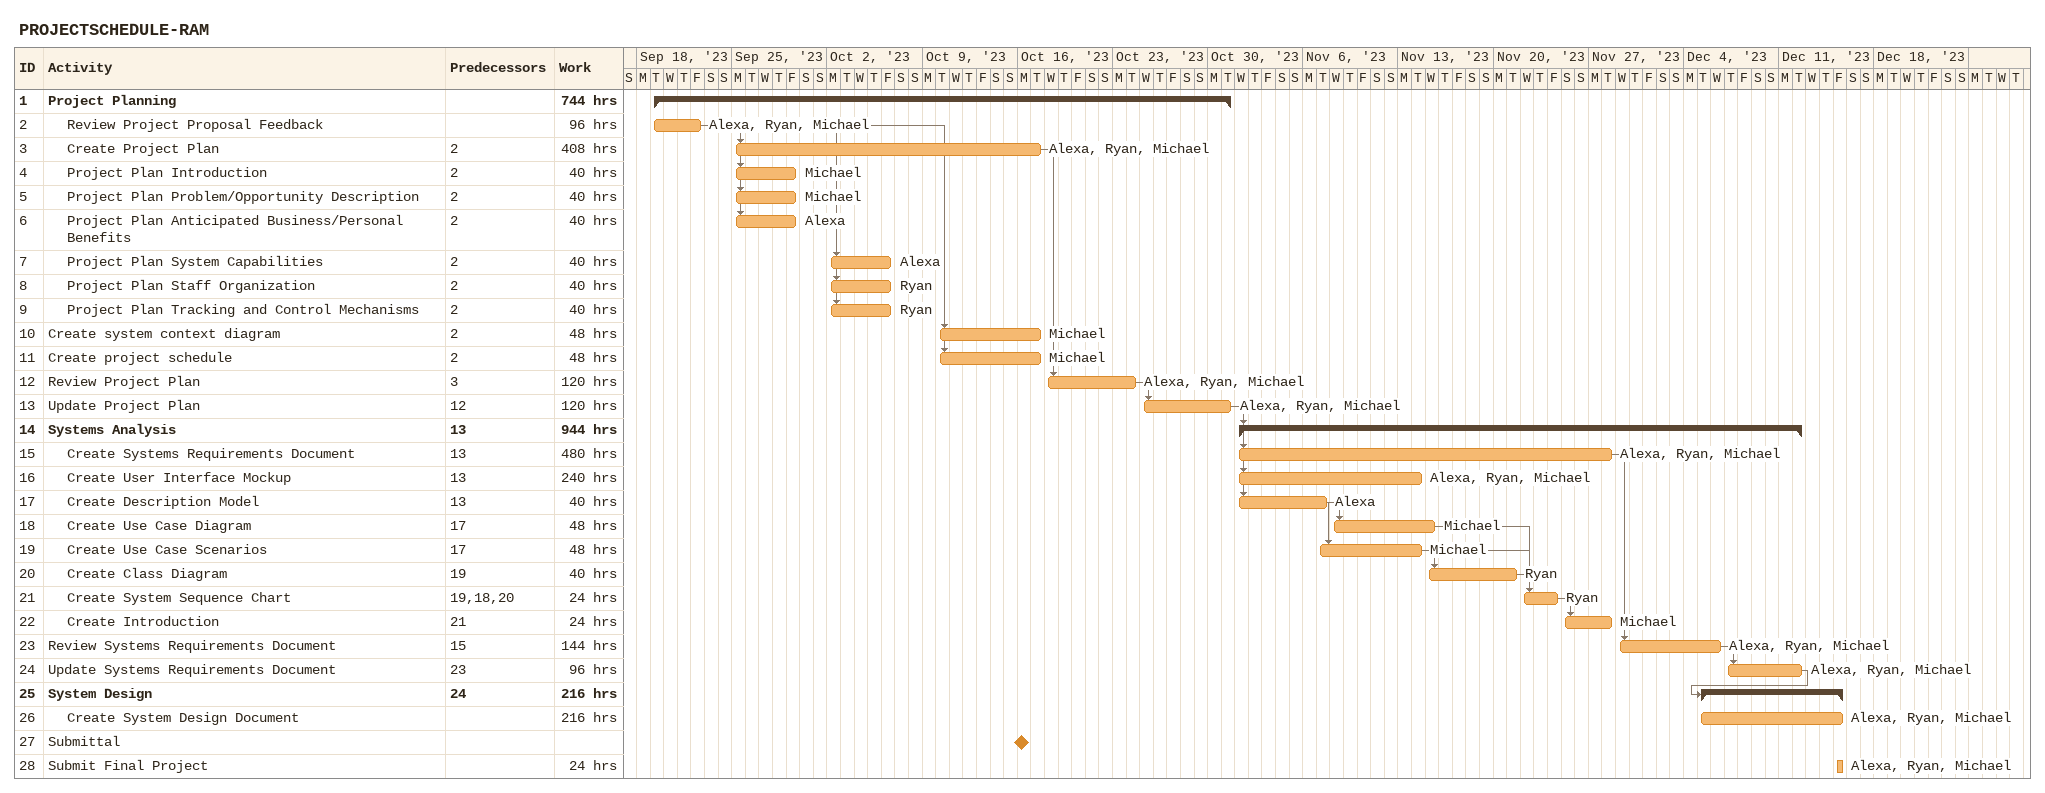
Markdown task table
PROJECTSCHEDULE-RAM

| ID | Level | Task | Start | Finish | Predecessors | Resources | Work (h) |
|---|---|---|---|---|---|---|---|
| 1 | 1 | **Project Planning** | 2023-09-19 | 2023-10-31 |  |  | 744 |
| 2 | 2 | Review Project Proposal Feedback | 2023-09-19 | 2023-09-22 |  | Alexa, Ryan, Michael | 96 |
| 3 | 2 | Create Project Plan | 2023-09-25 | 2023-10-17 | 2 | Alexa, Ryan, Michael | 408 |
| 4 | 2 | Project Plan Introduction | 2023-09-25 | 2023-09-29 | 2 | Michael | 40 |
| 5 | 2 | Project Plan Problem/Opportunity Description | 2023-09-25 | 2023-09-29 | 2 | Michael | 40 |
| 6 | 2 | Project Plan Anticipated Business/Personal Benefits | 2023-09-25 | 2023-09-29 | 2 | Alexa | 40 |
| 7 | 2 | Project Plan System Capabilities | 2023-10-02 | 2023-10-06 | 2 | Alexa | 40 |
| 8 | 2 | Project Plan Staff Organization | 2023-10-02 | 2023-10-06 | 2 | Ryan | 40 |
| 9 | 2 | Project Plan Tracking and Control Mechanisms | 2023-10-02 | 2023-10-06 | 2 | Ryan | 40 |
| 10 | 1 | Create system context diagram | 2023-10-10 | 2023-10-17 | 2 | Michael | 48 |
| 11 | 1 | Create project schedule | 2023-10-10 | 2023-10-17 | 2 | Michael | 48 |
| 12 | 1 | Review Project Plan | 2023-10-18 | 2023-10-24 | 3 | Alexa, Ryan, Michael | 120 |
| 13 | 1 | Update Project Plan | 2023-10-25 | 2023-10-31 | 12 | Alexa, Ryan, Michael | 120 |
| 14 | 1 | **Systems Analysis** | 2023-11-01 | 2023-12-12 | 13 |  | 944 |
| 15 | 2 | Create Systems Requirements Document | 2023-11-01 | 2023-11-28 | 13 | Alexa, Ryan, Michael | 480 |
| 16 | 2 | Create User Interface Mockup | 2023-11-01 | 2023-11-14 | 13 | Alexa, Ryan, Michael | 240 |
| 17 | 2 | Create Description Model | 2023-11-01 | 2023-11-07 | 13 | Alexa | 40 |
| 18 | 2 | Create Use Case Diagram | 2023-11-08 | 2023-11-15 | 17 | Michael | 48 |
| 19 | 2 | Create Use Case Scenarios | 2023-11-07 | 2023-11-14 | 17 | Michael | 48 |
| 20 | 2 | Create Class Diagram | 2023-11-15 | 2023-11-21 | 19 | Ryan | 40 |
| 21 | 2 | Create System Sequence Chart | 2023-11-22 | 2023-11-24 | 19, 18, 20 | Ryan | 24 |
| 22 | 2 | Create Introduction | 2023-11-25 | 2023-11-28 | 21 | Michael | 24 |
| 23 | 1 | Review Systems Requirements Document | 2023-11-29 | 2023-12-06 | 15 | Alexa, Ryan, Michael | 144 |
| 24 | 1 | Update Systems Requirements Document | 2023-12-07 | 2023-12-12 | 23 | Alexa, Ryan, Michael | 96 |
| 25 | 1 | **System Design** | 2023-12-05 | 2023-12-15 | 24 |  | 216 |
| 26 | 2 | Create System Design Document | 2023-12-05 | 2023-12-15 |  | Alexa, Ryan, Michael | 216 |
| 27 | 1 | Submittal (milestone) | 2023-10-16 | 2023-10-16 |  |  |  |
| 28 | 1 | Submit Final Project | 2023-12-15 | 2023-12-15 |  | Alexa, Ryan, Michael | 24 |
